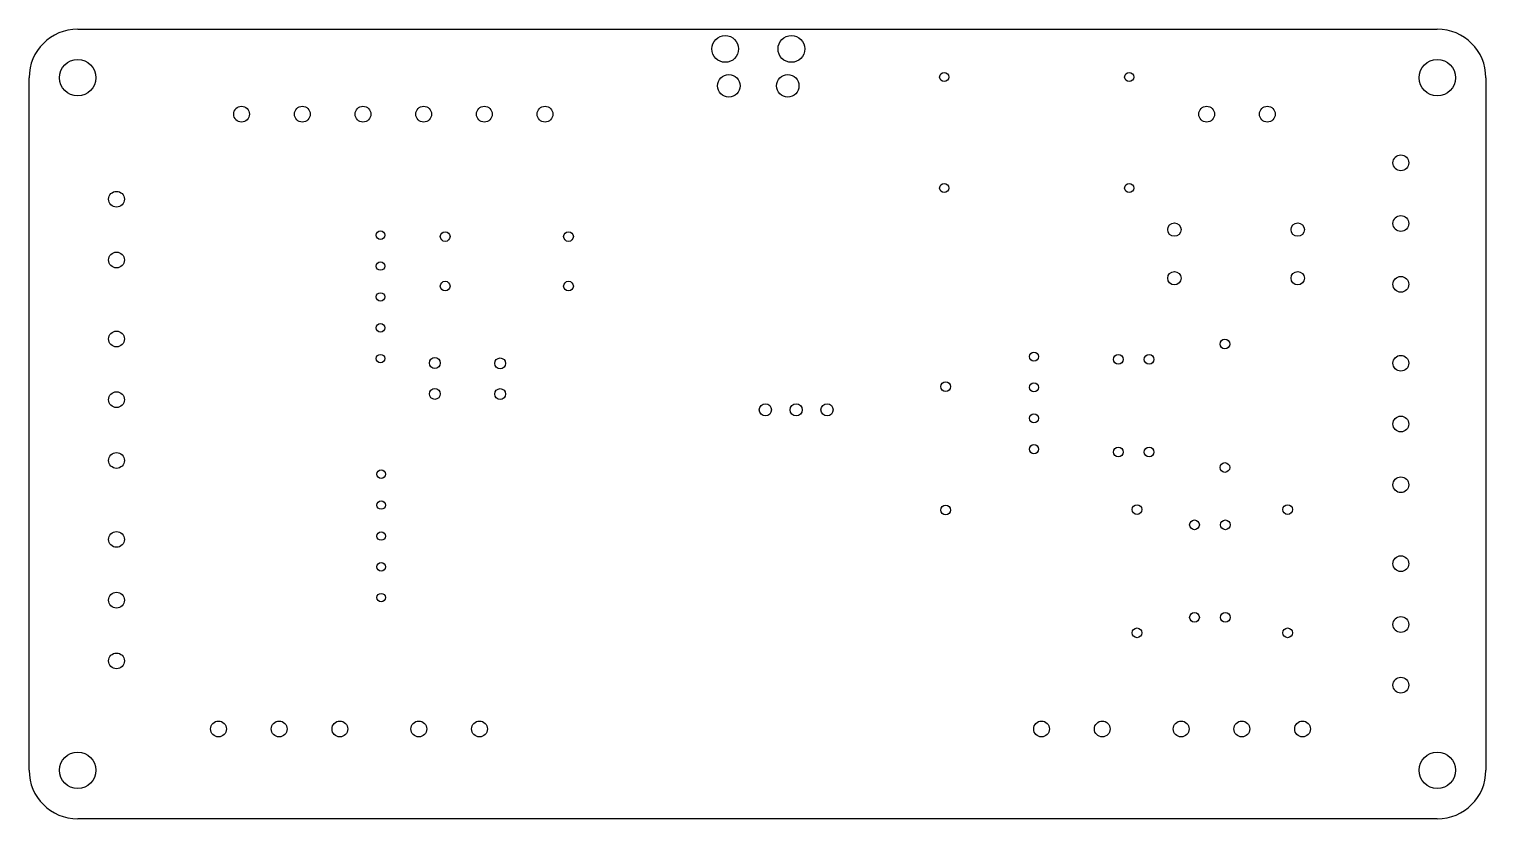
# Model space of a CAD drawing. Header units: millimetres. Extents: x 42 to 162, y -159 to -94.
import ezdxf

# ---------------------------------------------------------------- set-up
doc = ezdxf.new("R2010")
doc.units = ezdxf.units.MM

msp = doc.modelspace()

# ---------------------------------------------------------------- linework, layer by layer
at = {"color": 7, "linetype": 'Continuous', "lineweight": 25}
for p, q in [((46.4, -93.9), (158.4, -93.9)), ((42.4, -154.9), (42.4, -97.9)), ((162.4, -97.9), (162.4, -154.9)), ((158.4, -158.9), (46.4, -158.9))]:
    msp.add_line(p, q, dxfattribs=at)
for centre, radius in [((99.74, -95.53), 1.1), ((105.19, -95.53), 1.1), ((46.4, -97.9), 1.5), ((158.4, -97.9), 1.5), ((100.04, -98.56), 0.925), ((104.89, -98.56), 0.925), ((117.78, -97.84), 0.375), ((133.02, -97.84), 0.375), ((59.9, -100.9), 0.65), ((64.9, -100.9), 0.65), ((69.9, -100.9), 0.65), ((74.9, -100.9), 0.65), ((79.9, -100.9), 0.65), ((84.9, -100.9), 0.65), ((139.4, -100.9), 0.65), ((144.4, -100.9), 0.65), ((155.4, -104.9), 0.65), ((117.78, -106.98), 0.375), ((133.02, -106.98), 0.375), ((49.6, -107.9), 0.65), ((136.74, -110.4), 0.55), ((146.9, -110.4), 0.55), ((155.4, -109.9), 0.65), ((71.35, -110.86), 0.35), ((76.67, -110.97), 0.4), ((86.83, -110.97), 0.4), ((49.6, -112.9), 0.65), ((71.35, -113.4), 0.35), ((136.74, -114.4), 0.55), ((146.9, -114.4), 0.55), ((76.67, -115.05), 0.4), ((86.83, -115.05), 0.4), ((155.4, -114.9), 0.65), ((71.35, -115.94), 0.35), ((49.6, -119.4), 0.65), ((71.35, -118.48), 0.35), ((140.9, -119.82), 0.4), ((71.35, -121.02), 0.35), ((75.82, -121.38), 0.45), ((81.2, -121.41), 0.45), ((125.17, -120.85), 0.375), ((132.12, -121.08), 0.4), ((134.66, -121.08), 0.4), ((155.4, -121.4), 0.65), ((75.82, -123.92), 0.45), ((81.2, -123.94), 0.45), ((117.9, -123.32), 0.4), ((125.17, -123.39), 0.375), ((49.6, -124.4), 0.65), ((103.05, -125.23), 0.5), ((105.59, -125.23), 0.5), ((108.13, -125.23), 0.5), ((125.17, -125.93), 0.375), ((155.4, -126.4), 0.65), ((125.17, -128.47), 0.375), ((132.12, -128.71), 0.4), ((134.66, -128.71), 0.4), ((49.6, -129.4), 0.65), ((140.9, -129.98), 0.4), ((71.4, -130.53), 0.35), ((155.4, -131.4), 0.65), ((71.4, -133.07), 0.35), ((117.9, -133.48), 0.4), ((133.67, -133.44), 0.4), ((146.07, -133.44), 0.4), ((138.4, -134.7), 0.4), ((140.94, -134.7), 0.4), ((49.6, -135.9), 0.65), ((71.4, -135.62), 0.35), ((71.4, -138.16), 0.35), ((155.4, -137.9), 0.65), ((49.6, -140.9), 0.65), ((71.4, -140.69), 0.35), ((138.4, -142.32), 0.4), ((140.94, -142.32), 0.4), ((155.4, -142.9), 0.65), ((133.67, -143.59), 0.4), ((146.07, -143.59), 0.4), ((49.6, -145.9), 0.65), ((155.4, -147.9), 0.65), ((58, -151.5), 0.65), ((63, -151.5), 0.65), ((68, -151.5), 0.65), ((74.5, -151.5), 0.65), ((79.5, -151.5), 0.65), ((125.8, -151.5), 0.65), ((130.8, -151.5), 0.65), ((137.3, -151.5), 0.65), ((142.3, -151.5), 0.65), ((147.3, -151.5), 0.65), ((46.4, -154.9), 1.5), ((158.4, -154.9), 1.5)]:
    msp.add_circle(centre, radius, dxfattribs=at)
for centre, start, end in [((46.4, -97.9), 90, 180), ((158.4, -97.9), 0, 90), ((46.4, -154.9), 180, 270), ((158.4, -154.9), 270, 360)]:
    msp.add_arc(centre, 4, start, end, dxfattribs=at)

doc.saveas('drawing.dxf')
